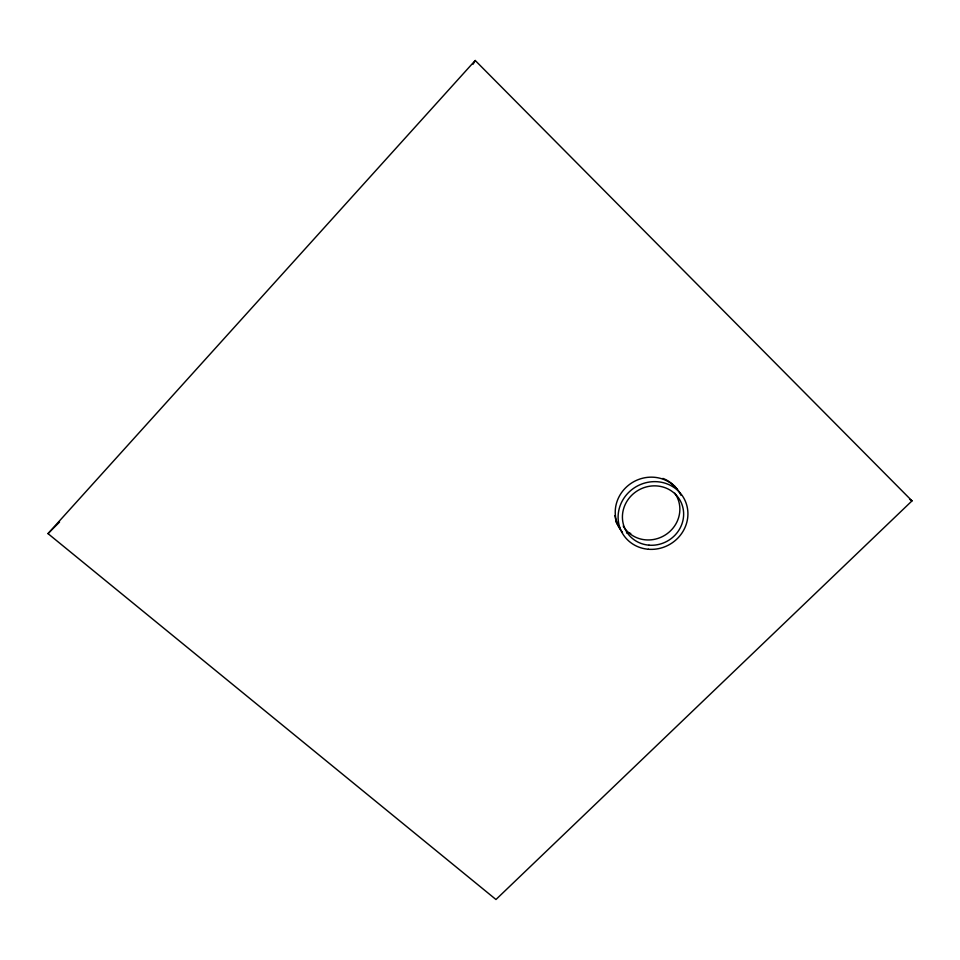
<?xml version="1.0" encoding="UTF-8"?>
<svg xmlns="http://www.w3.org/2000/svg" width="960" height="960" viewBox="0 0 960 960"><rect width="100%" height="100%" fill="white"/><g stroke="black" fill="none" stroke-linecap="round" stroke-linejoin="round"><path stroke-width="1.44" d="M473.112 64.2L475.224 60.492L912 500.88L495.972 899.508L48 533.616L475.224 60.492M48 533.616L59.568 522.036M626.508 532.872L630.732 533.388M909.612 499.272L912 500.88M619.968 528.708A34.764 32.856 -29.5 0 1 614.892 515.544M662.94 478.416A34.764 32.856 -29.5 0 1 677.472 489.684M619.62 527.292A34.392 32.532 -29.7 0 1 615.672 521.232M674.664 486.228A34.392 32.532 -29.7 0 1 675.816 487.968M622.488 532.368A34.884 32.952 -29.5 0 1 631.872 482.832A34.884 32.952 -29.5 0 1 681.024 495.348M674.808 493.224A30.6 28.908 -29.5 0 1 665.328 534.948A30.6 28.908 -29.5 0 1 623.22 526.008M648.396 549.264A35.376 33.384 -29.3 0 0 685.284 501.06A35.376 33.384 -29.3 0 0 625.356 496.188A35.376 33.384 -29.3 0 0 648.396 549.264M649.008 545.172A31.032 29.292 -29.3 0 0 681.324 502.86A31.032 29.292 -29.3 0 0 628.74 498.648A31.032 29.292 -29.3 0 0 649.008 545.172"/></g></svg>
